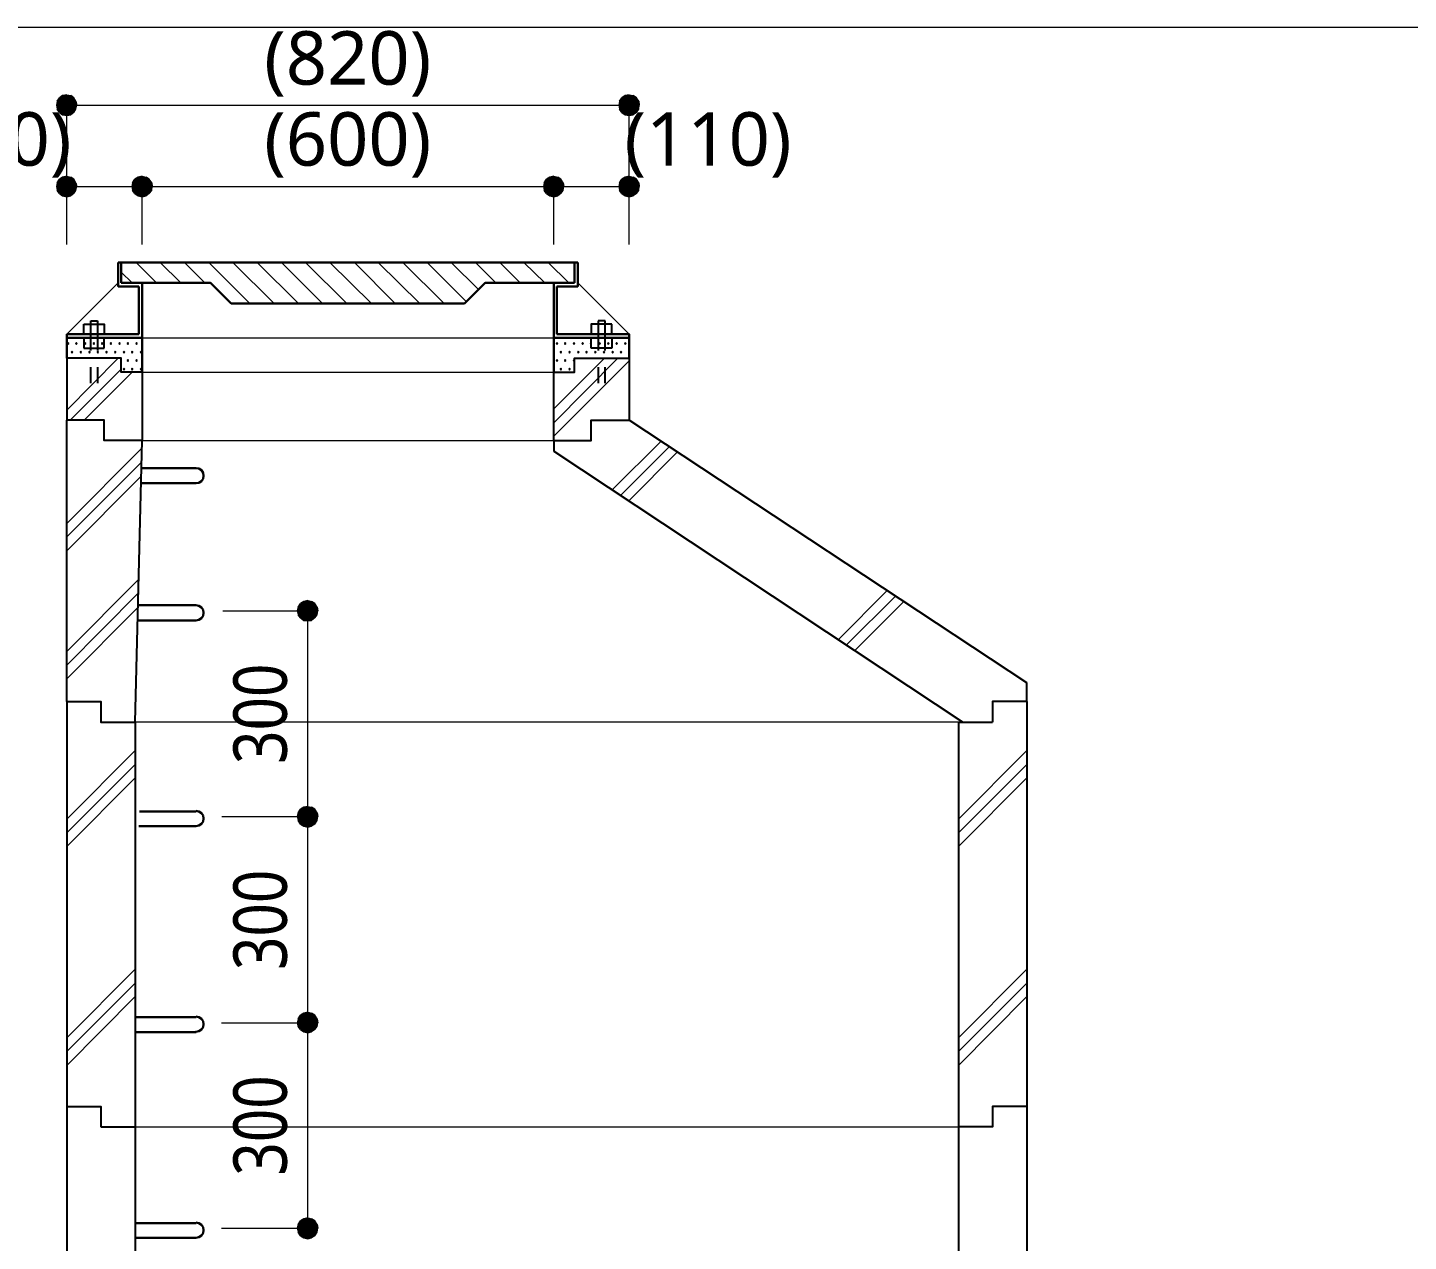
# Model space of a CAD drawing. Header units: millimetres. Extents: x 0 to 420, y 0 to 297.
# Drawn here: x 39.1 to 106.1, y 98 to 157 of the extents above; entities that cross this region are included whole.
import ezdxf
from ezdxf.enums import TextEntityAlignment as Align

# ---------------------------------------------------------------- set-up
doc = ezdxf.new("R2010")
doc.units = ezdxf.units.MM
doc.styles.add('kst32b', font='NotoSansJP-Variable.ttf')

msp = doc.modelspace()

# ---------------------------------------------------------------- hatches: boundary and pattern name
h = msp.add_hatch(color=7)
h.paths.add_polyline_path([(40.746, 153.691), (40.598, 153.585), (40.957, 153.225), (40.746, 153.691)])
h.paths.add_polyline_path([(40.598, 153.585), (40.957, 153.225), (40.492, 153.416), (40.598, 153.585)])
h.paths.add_polyline_path([(40.957, 153.225), (40.492, 153.416), (40.45, 153.225), (40.957, 153.225)])
h = msp.add_hatch(color=7)
h.paths.add_polyline_path([(41.296, 153.585), (41.148, 153.691), (40.957, 153.225), (41.296, 153.585)])
h.paths.add_polyline_path([(41.148, 153.691), (40.957, 153.225), (40.957, 153.733), (41.148, 153.691)])
h.paths.add_polyline_path([(40.957, 153.225), (40.957, 153.733), (40.746, 153.691), (40.957, 153.225)])
h = msp.add_hatch(color=7)
h.paths.add_polyline_path([(68.093, 153.691), (67.924, 153.585), (68.284, 153.225), (68.093, 153.691)])
h.paths.add_polyline_path([(67.924, 153.585), (68.284, 153.225), (67.818, 153.416), (67.924, 153.585)])
h.paths.add_polyline_path([(68.284, 153.225), (67.818, 153.416), (67.776, 153.225), (68.284, 153.225)])
h = msp.add_hatch(color=7)
h.paths.add_polyline_path([(68.644, 153.585), (68.474, 153.691), (68.284, 153.225), (68.644, 153.585)])
h.paths.add_polyline_path([(68.474, 153.691), (68.284, 153.225), (68.284, 153.733), (68.474, 153.691)])
h.paths.add_polyline_path([(68.284, 153.225), (68.284, 153.733), (68.093, 153.691), (68.284, 153.225)])
h = msp.add_hatch(color=7)
h.paths.add_polyline_path([(40.45, 153.225), (40.492, 153.035), (40.957, 153.225), (40.45, 153.225)])
h.paths.add_polyline_path([(40.492, 153.035), (40.957, 153.225), (40.598, 152.866), (40.492, 153.035)])
h.paths.add_polyline_path([(40.957, 153.225), (40.598, 152.866), (40.746, 152.76), (40.957, 153.225)])
for points in [[(40.746, 152.76), (40.957, 152.717), (40.957, 153.225), (40.746, 152.76)], [(68.093, 152.76), (68.284, 152.717), (68.284, 153.225), (68.093, 152.76)], [(40.746, 148.823), (40.957, 148.78), (40.957, 149.267), (40.746, 148.823)], [(44.429, 148.823), (44.619, 148.78), (44.619, 149.267), (44.429, 148.823)], [(64.431, 148.823), (64.622, 148.78), (64.622, 149.267), (64.431, 148.823)], [(68.093, 148.823), (68.284, 148.78), (68.284, 149.267), (68.093, 148.823)], [(41.021, 141.69), (41, 141.668), (40.979, 141.647), (41, 141.626), (41.021, 141.605), (41.042, 141.626), (41.063, 141.647), (41.042, 141.668), (41.021, 141.69)], [(41.423, 141.69), (41.402, 141.668), (41.381, 141.647), (41.402, 141.626), (41.423, 141.605), (41.444, 141.626), (41.466, 141.647), (41.444, 141.668), (41.423, 141.69)], [(41.846, 141.69), (41.825, 141.668), (41.804, 141.647), (41.825, 141.626), (41.846, 141.605), (41.868, 141.626), (41.889, 141.647), (41.868, 141.668), (41.846, 141.69)], [(42.27, 141.69), (42.249, 141.668), (42.228, 141.647), (42.249, 141.626), (42.27, 141.605), (42.291, 141.626), (42.312, 141.647), (42.291, 141.668), (42.27, 141.69)], [(42.672, 141.69), (42.651, 141.668), (42.63, 141.647), (42.651, 141.626), (42.672, 141.605), (42.693, 141.626), (42.714, 141.647), (42.693, 141.668), (42.672, 141.69)], [(43.095, 141.69), (43.074, 141.668), (43.053, 141.647), (43.074, 141.626), (43.095, 141.605), (43.116, 141.626), (43.138, 141.647), (43.116, 141.668), (43.095, 141.69)], [(43.519, 141.69), (43.498, 141.668), (43.476, 141.647), (43.498, 141.626), (43.519, 141.605), (43.54, 141.626), (43.561, 141.647), (43.54, 141.668), (43.519, 141.69)], [(43.921, 141.69), (43.9, 141.668), (43.879, 141.647), (43.9, 141.626), (43.921, 141.605), (43.942, 141.626), (43.963, 141.647), (43.942, 141.668), (43.921, 141.69)], [(44.344, 141.69), (44.323, 141.668), (44.302, 141.647), (44.323, 141.626), (44.344, 141.605), (44.365, 141.626), (44.387, 141.647), (44.365, 141.668), (44.344, 141.69)], [(64.77, 141.69), (64.749, 141.668), (64.728, 141.647), (64.749, 141.626), (64.77, 141.605), (64.791, 141.626), (64.812, 141.647), (64.791, 141.668), (64.77, 141.69)], [(65.172, 141.69), (65.151, 141.668), (65.13, 141.647), (65.151, 141.626), (65.172, 141.605), (65.193, 141.626), (65.215, 141.647), (65.193, 141.668), (65.172, 141.69)], [(65.596, 141.69), (65.574, 141.668), (65.553, 141.647), (65.574, 141.626), (65.596, 141.605), (65.617, 141.626), (65.638, 141.647), (65.617, 141.668), (65.596, 141.69)], [(66.019, 141.69), (65.998, 141.668), (65.977, 141.647), (65.998, 141.626), (66.019, 141.605), (66.04, 141.626), (66.061, 141.647), (66.04, 141.668), (66.019, 141.69)], [(66.421, 141.69), (66.4, 141.668), (66.379, 141.647), (66.4, 141.626), (66.421, 141.605), (66.442, 141.626), (66.463, 141.647), (66.442, 141.668), (66.421, 141.69)], [(66.844, 141.69), (66.823, 141.668), (66.802, 141.647), (66.823, 141.626), (66.844, 141.605), (66.866, 141.626), (66.887, 141.647), (66.866, 141.668), (66.844, 141.69)], [(67.268, 141.69), (67.246, 141.668), (67.225, 141.647), (67.246, 141.626), (67.268, 141.605), (67.289, 141.626), (67.31, 141.647), (67.289, 141.668), (67.268, 141.69)], [(67.67, 141.69), (67.649, 141.668), (67.628, 141.647), (67.649, 141.626), (67.67, 141.605), (67.691, 141.626), (67.712, 141.647), (67.691, 141.668), (67.67, 141.69)], [(68.093, 141.69), (68.072, 141.668), (68.051, 141.647), (68.072, 141.626), (68.093, 141.605), (68.114, 141.626), (68.136, 141.647), (68.114, 141.668), (68.093, 141.69)], [(41.212, 141.266), (41.19, 141.245), (41.169, 141.224), (41.19, 141.203), (41.212, 141.182), (41.233, 141.203), (41.254, 141.224), (41.233, 141.245), (41.212, 141.266)], [(41.635, 141.266), (41.614, 141.245), (41.593, 141.224), (41.614, 141.203), (41.635, 141.182), (41.656, 141.203), (41.677, 141.224), (41.656, 141.245), (41.635, 141.266)], [(42.058, 141.266), (42.037, 141.245), (42.016, 141.224), (42.037, 141.203), (42.058, 141.182), (42.079, 141.203), (42.1, 141.224), (42.079, 141.245), (42.058, 141.266)], [(42.46, 141.266), (42.439, 141.245), (42.418, 141.224), (42.439, 141.203), (42.46, 141.182), (42.482, 141.203), (42.503, 141.224), (42.482, 141.245), (42.46, 141.266)], [(42.884, 141.266), (42.862, 141.245), (42.841, 141.224), (42.862, 141.203), (42.884, 141.182), (42.905, 141.203), (42.926, 141.224), (42.905, 141.245), (42.884, 141.266)], [(43.307, 141.266), (43.286, 141.245), (43.265, 141.224), (43.286, 141.203), (43.307, 141.182), (43.328, 141.203), (43.349, 141.224), (43.328, 141.245), (43.307, 141.266)], [(43.73, 141.266), (43.709, 141.245), (43.688, 141.224), (43.709, 141.203), (43.73, 141.182), (43.752, 141.203), (43.773, 141.224), (43.752, 141.245), (43.73, 141.266)], [(44.132, 141.266), (44.111, 141.245), (44.09, 141.224), (44.111, 141.203), (44.132, 141.182), (44.154, 141.203), (44.175, 141.224), (44.154, 141.245), (44.132, 141.266)], [(44.556, 141.266), (44.535, 141.245), (44.514, 141.224), (44.535, 141.203), (44.556, 141.182), (44.577, 141.203), (44.598, 141.224), (44.577, 141.245), (44.556, 141.266)], [(64.961, 141.266), (64.939, 141.245), (64.918, 141.224), (64.939, 141.203), (64.961, 141.182), (64.982, 141.203), (65.003, 141.224), (64.982, 141.245), (64.961, 141.266)], [(65.384, 141.266), (65.363, 141.245), (65.342, 141.224), (65.363, 141.203), (65.384, 141.182), (65.405, 141.203), (65.426, 141.224), (65.405, 141.245), (65.384, 141.266)], [(65.807, 141.266), (65.786, 141.245), (65.765, 141.224), (65.786, 141.203), (65.807, 141.182), (65.828, 141.203), (65.85, 141.224), (65.828, 141.245), (65.807, 141.266)], [(66.209, 141.266), (66.188, 141.245), (66.167, 141.224), (66.188, 141.203), (66.209, 141.182), (66.231, 141.203), (66.252, 141.224), (66.231, 141.245), (66.209, 141.266)], [(66.633, 141.266), (66.612, 141.245), (66.59, 141.224), (66.612, 141.203), (66.633, 141.182), (66.654, 141.203), (66.675, 141.224), (66.654, 141.245), (66.633, 141.266)], [(67.056, 141.266), (67.035, 141.245), (67.014, 141.224), (67.035, 141.203), (67.056, 141.182), (67.077, 141.203), (67.098, 141.224), (67.077, 141.245), (67.056, 141.266)], [(67.479, 141.266), (67.458, 141.245), (67.437, 141.224), (67.458, 141.203), (67.479, 141.182), (67.501, 141.203), (67.522, 141.224), (67.501, 141.245), (67.479, 141.266)], [(67.882, 141.266), (67.86, 141.245), (67.839, 141.224), (67.86, 141.203), (67.882, 141.182), (67.903, 141.203), (67.924, 141.224), (67.903, 141.245), (67.882, 141.266)], [(43.73, 140.441), (43.709, 140.42), (43.688, 140.398), (43.709, 140.377), (43.73, 140.356), (43.752, 140.377), (43.773, 140.398), (43.752, 140.42), (43.73, 140.441)], [(43.921, 140.864), (43.9, 140.843), (43.879, 140.822), (43.9, 140.801), (43.921, 140.779), (43.942, 140.801), (43.963, 140.822), (43.942, 140.843), (43.921, 140.864)], [(44.132, 140.441), (44.111, 140.42), (44.09, 140.398), (44.111, 140.377), (44.132, 140.356), (44.154, 140.377), (44.175, 140.398), (44.154, 140.42), (44.132, 140.441)], [(44.344, 140.864), (44.323, 140.843), (44.302, 140.822), (44.323, 140.801), (44.344, 140.779), (44.365, 140.801), (44.387, 140.822), (44.365, 140.843), (44.344, 140.864)], [(44.556, 140.441), (44.535, 140.42), (44.514, 140.398), (44.535, 140.377), (44.556, 140.356), (44.577, 140.377), (44.598, 140.398), (44.577, 140.42), (44.556, 140.441)], [(64.77, 140.864), (64.749, 140.843), (64.728, 140.822), (64.749, 140.801), (64.77, 140.779), (64.791, 140.801), (64.812, 140.822), (64.791, 140.843), (64.77, 140.864)], [(64.961, 140.441), (64.939, 140.42), (64.918, 140.398), (64.939, 140.377), (64.961, 140.356), (64.982, 140.377), (65.003, 140.398), (64.982, 140.42), (64.961, 140.441)], [(65.172, 140.864), (65.151, 140.843), (65.13, 140.822), (65.151, 140.801), (65.172, 140.779), (65.193, 140.801), (65.215, 140.822), (65.193, 140.843), (65.172, 140.864)], [(65.384, 140.441), (65.363, 140.42), (65.342, 140.398), (65.363, 140.377), (65.384, 140.356), (65.405, 140.377), (65.426, 140.398), (65.405, 140.42), (65.384, 140.441)], [(65.596, 140.864), (65.574, 140.843), (65.553, 140.822), (65.574, 140.801), (65.596, 140.779), (65.617, 140.801), (65.638, 140.822), (65.617, 140.843), (65.596, 140.864)], [(52.472, 128.185), (52.663, 128.164), (52.663, 128.651), (52.472, 128.185)], [(52.472, 118.195), (52.663, 118.152), (52.663, 118.66), (52.472, 118.195)], [(52.472, 108.204), (52.663, 108.162), (52.663, 108.648), (52.472, 108.204)], [(52.472, 98.192), (52.663, 98.15), (52.663, 98.658), (52.472, 98.192)]]:
    msp.add_hatch(color=7).paths.add_polyline_path(points)
h = msp.add_hatch(color=7)
h.paths.add_polyline_path([(41.402, 153.035), (41.444, 153.225), (40.957, 153.225), (41.402, 153.035)])
h.paths.add_polyline_path([(41.444, 153.225), (40.957, 153.225), (41.402, 153.416), (41.444, 153.225)])
h.paths.add_polyline_path([(40.957, 153.225), (41.402, 153.416), (41.296, 153.585), (40.957, 153.225)])
h = msp.add_hatch(color=7)
h.paths.add_polyline_path([(40.957, 152.717), (41.148, 152.76), (40.957, 153.225), (40.957, 152.717)])
h.paths.add_polyline_path([(41.148, 152.76), (40.957, 153.225), (41.296, 152.866), (41.148, 152.76)])
h.paths.add_polyline_path([(40.957, 153.225), (41.296, 152.866), (41.402, 153.035), (40.957, 153.225)])
h = msp.add_hatch(color=7)
h.paths.add_polyline_path([(67.776, 153.225), (67.818, 153.035), (68.284, 153.225), (67.776, 153.225)])
h.paths.add_polyline_path([(67.818, 153.035), (68.284, 153.225), (67.924, 152.866), (67.818, 153.035)])
h.paths.add_polyline_path([(68.284, 153.225), (67.924, 152.866), (68.093, 152.76), (68.284, 153.225)])
h = msp.add_hatch(color=7)
h.paths.add_polyline_path([(68.749, 153.035), (68.771, 153.225), (68.284, 153.225), (68.749, 153.035)])
h.paths.add_polyline_path([(68.771, 153.225), (68.284, 153.225), (68.749, 153.416), (68.771, 153.225)])
h.paths.add_polyline_path([(68.284, 153.225), (68.749, 153.416), (68.644, 153.585), (68.284, 153.225)])
h = msp.add_hatch(color=7)
h.paths.add_polyline_path([(68.284, 152.717), (68.474, 152.76), (68.284, 153.225), (68.284, 152.717)])
h.paths.add_polyline_path([(68.474, 152.76), (68.284, 153.225), (68.644, 152.866), (68.474, 152.76)])
h.paths.add_polyline_path([(68.284, 153.225), (68.644, 152.866), (68.749, 153.035), (68.284, 153.225)])
h = msp.add_hatch(color=7)
h.paths.add_polyline_path([(40.746, 149.733), (40.598, 149.627), (40.957, 149.267), (40.746, 149.733)])
h.paths.add_polyline_path([(40.598, 149.627), (40.957, 149.267), (40.492, 149.458), (40.598, 149.627)])
h.paths.add_polyline_path([(40.957, 149.267), (40.492, 149.458), (40.45, 149.267), (40.957, 149.267)])
h = msp.add_hatch(color=7)
h.paths.add_polyline_path([(41.296, 149.627), (41.148, 149.733), (40.957, 149.267), (41.296, 149.627)])
h.paths.add_polyline_path([(41.148, 149.733), (40.957, 149.267), (40.957, 149.775), (41.148, 149.733)])
h.paths.add_polyline_path([(40.957, 149.267), (40.957, 149.775), (40.746, 149.733), (40.957, 149.267)])
h = msp.add_hatch(color=7)
h.paths.add_polyline_path([(41.402, 149.077), (41.444, 149.267), (40.957, 149.267), (41.402, 149.077)])
h.paths.add_polyline_path([(41.444, 149.267), (40.957, 149.267), (41.402, 149.458), (41.444, 149.267)])
h.paths.add_polyline_path([(40.957, 149.267), (41.402, 149.458), (41.296, 149.627), (40.957, 149.267)])
h = msp.add_hatch(color=7)
h.paths.add_polyline_path([(44.429, 149.733), (44.26, 149.627), (44.619, 149.267), (44.429, 149.733)])
h.paths.add_polyline_path([(44.26, 149.627), (44.619, 149.267), (44.154, 149.458), (44.26, 149.627)])
h.paths.add_polyline_path([(44.619, 149.267), (44.154, 149.458), (44.111, 149.267), (44.619, 149.267)])
h = msp.add_hatch(color=7)
h.paths.add_polyline_path([(44.958, 149.627), (44.81, 149.733), (44.619, 149.267), (44.958, 149.627)])
h.paths.add_polyline_path([(44.81, 149.733), (44.619, 149.267), (44.619, 149.775), (44.81, 149.733)])
h.paths.add_polyline_path([(44.619, 149.267), (44.619, 149.775), (44.429, 149.733), (44.619, 149.267)])
h = msp.add_hatch(color=7)
h.paths.add_polyline_path([(45.085, 149.077), (45.106, 149.267), (44.619, 149.267), (45.085, 149.077)])
h.paths.add_polyline_path([(45.106, 149.267), (44.619, 149.267), (45.085, 149.458), (45.106, 149.267)])
h.paths.add_polyline_path([(44.619, 149.267), (45.085, 149.458), (44.958, 149.627), (44.619, 149.267)])
h = msp.add_hatch(color=7)
h.paths.add_polyline_path([(64.431, 149.733), (64.262, 149.627), (64.622, 149.267), (64.431, 149.733)])
h.paths.add_polyline_path([(64.262, 149.627), (64.622, 149.267), (64.156, 149.458), (64.262, 149.627)])
h.paths.add_polyline_path([(64.622, 149.267), (64.156, 149.458), (64.114, 149.267), (64.622, 149.267)])
h = msp.add_hatch(color=7)
h.paths.add_polyline_path([(64.961, 149.627), (64.812, 149.733), (64.622, 149.267), (64.961, 149.627)])
h.paths.add_polyline_path([(64.812, 149.733), (64.622, 149.267), (64.622, 149.775), (64.812, 149.733)])
h.paths.add_polyline_path([(64.622, 149.267), (64.622, 149.775), (64.431, 149.733), (64.622, 149.267)])
h = msp.add_hatch(color=7)
h.paths.add_polyline_path([(65.066, 149.077), (65.109, 149.267), (64.622, 149.267), (65.066, 149.077)])
h.paths.add_polyline_path([(65.109, 149.267), (64.622, 149.267), (65.066, 149.458), (65.109, 149.267)])
h.paths.add_polyline_path([(64.622, 149.267), (65.066, 149.458), (64.961, 149.627), (64.622, 149.267)])
h = msp.add_hatch(color=7)
h.paths.add_polyline_path([(68.093, 149.733), (67.924, 149.627), (68.284, 149.267), (68.093, 149.733)])
h.paths.add_polyline_path([(67.924, 149.627), (68.284, 149.267), (67.818, 149.458), (67.924, 149.627)])
h.paths.add_polyline_path([(68.284, 149.267), (67.818, 149.458), (67.776, 149.267), (68.284, 149.267)])
h = msp.add_hatch(color=7)
h.paths.add_polyline_path([(68.644, 149.627), (68.474, 149.733), (68.284, 149.267), (68.644, 149.627)])
h.paths.add_polyline_path([(68.474, 149.733), (68.284, 149.267), (68.284, 149.775), (68.474, 149.733)])
h.paths.add_polyline_path([(68.284, 149.267), (68.284, 149.775), (68.093, 149.733), (68.284, 149.267)])
h = msp.add_hatch(color=7)
h.paths.add_polyline_path([(68.749, 149.077), (68.771, 149.267), (68.284, 149.267), (68.749, 149.077)])
h.paths.add_polyline_path([(68.771, 149.267), (68.284, 149.267), (68.749, 149.458), (68.771, 149.267)])
h.paths.add_polyline_path([(68.284, 149.267), (68.749, 149.458), (68.644, 149.627), (68.284, 149.267)])
h = msp.add_hatch(color=7)
h.paths.add_polyline_path([(40.45, 149.267), (40.492, 149.077), (40.957, 149.267), (40.45, 149.267)])
h.paths.add_polyline_path([(40.492, 149.077), (40.957, 149.267), (40.598, 148.929), (40.492, 149.077)])
h.paths.add_polyline_path([(40.957, 149.267), (40.598, 148.929), (40.746, 148.823), (40.957, 149.267)])
h = msp.add_hatch(color=7)
h.paths.add_polyline_path([(40.957, 148.78), (41.148, 148.823), (40.957, 149.267), (40.957, 148.78)])
h.paths.add_polyline_path([(41.148, 148.823), (40.957, 149.267), (41.296, 148.929), (41.148, 148.823)])
h.paths.add_polyline_path([(40.957, 149.267), (41.296, 148.929), (41.402, 149.077), (40.957, 149.267)])
h = msp.add_hatch(color=7)
h.paths.add_polyline_path([(44.111, 149.267), (44.154, 149.077), (44.619, 149.267), (44.111, 149.267)])
h.paths.add_polyline_path([(44.154, 149.077), (44.619, 149.267), (44.26, 148.929), (44.154, 149.077)])
h.paths.add_polyline_path([(44.619, 149.267), (44.26, 148.929), (44.429, 148.823), (44.619, 149.267)])
h = msp.add_hatch(color=7)
h.paths.add_polyline_path([(44.619, 148.78), (44.81, 148.823), (44.619, 149.267), (44.619, 148.78)])
h.paths.add_polyline_path([(44.81, 148.823), (44.619, 149.267), (44.958, 148.929), (44.81, 148.823)])
h.paths.add_polyline_path([(44.619, 149.267), (44.958, 148.929), (45.085, 149.077), (44.619, 149.267)])
h = msp.add_hatch(color=7)
h.paths.add_polyline_path([(64.114, 149.267), (64.156, 149.077), (64.622, 149.267), (64.114, 149.267)])
h.paths.add_polyline_path([(64.156, 149.077), (64.622, 149.267), (64.262, 148.929), (64.156, 149.077)])
h.paths.add_polyline_path([(64.622, 149.267), (64.262, 148.929), (64.431, 148.823), (64.622, 149.267)])
h = msp.add_hatch(color=7)
h.paths.add_polyline_path([(64.622, 148.78), (64.812, 148.823), (64.622, 149.267), (64.622, 148.78)])
h.paths.add_polyline_path([(64.812, 148.823), (64.622, 149.267), (64.961, 148.929), (64.812, 148.823)])
h.paths.add_polyline_path([(64.622, 149.267), (64.961, 148.929), (65.066, 149.077), (64.622, 149.267)])
h = msp.add_hatch(color=7)
h.paths.add_polyline_path([(67.776, 149.267), (67.818, 149.077), (68.284, 149.267), (67.776, 149.267)])
h.paths.add_polyline_path([(67.818, 149.077), (68.284, 149.267), (67.924, 148.929), (67.818, 149.077)])
h.paths.add_polyline_path([(68.284, 149.267), (67.924, 148.929), (68.093, 148.823), (68.284, 149.267)])
h = msp.add_hatch(color=7)
h.paths.add_polyline_path([(68.284, 148.78), (68.474, 148.823), (68.284, 149.267), (68.284, 148.78)])
h.paths.add_polyline_path([(68.474, 148.823), (68.284, 149.267), (68.644, 148.929), (68.474, 148.823)])
h.paths.add_polyline_path([(68.284, 149.267), (68.644, 148.929), (68.749, 149.077), (68.284, 149.267)])
h = msp.add_hatch(color=7)
h.paths.add_polyline_path([(52.472, 129.117), (52.303, 129.011), (52.663, 128.651), (52.472, 129.117)])
h.paths.add_polyline_path([(52.303, 129.011), (52.663, 128.651), (52.197, 128.842), (52.303, 129.011)])
h.paths.add_polyline_path([(52.663, 128.651), (52.197, 128.842), (52.155, 128.651), (52.663, 128.651)])
h = msp.add_hatch(color=7)
h.paths.add_polyline_path([(53.001, 129.011), (52.853, 129.117), (52.663, 128.651), (53.001, 129.011)])
h.paths.add_polyline_path([(52.853, 129.117), (52.663, 128.651), (52.663, 129.159), (52.853, 129.117)])
h.paths.add_polyline_path([(52.663, 128.651), (52.663, 129.159), (52.472, 129.117), (52.663, 128.651)])
h = msp.add_hatch(color=7)
h.paths.add_polyline_path([(53.128, 128.46), (53.15, 128.651), (52.663, 128.651), (53.128, 128.46)])
h.paths.add_polyline_path([(53.15, 128.651), (52.663, 128.651), (53.128, 128.842), (53.15, 128.651)])
h.paths.add_polyline_path([(52.663, 128.651), (53.128, 128.842), (53.001, 129.011), (52.663, 128.651)])
h = msp.add_hatch(color=7)
h.paths.add_polyline_path([(52.155, 128.651), (52.197, 128.46), (52.663, 128.651), (52.155, 128.651)])
h.paths.add_polyline_path([(52.197, 128.46), (52.663, 128.651), (52.303, 128.312), (52.197, 128.46)])
h.paths.add_polyline_path([(52.663, 128.651), (52.303, 128.312), (52.472, 128.185), (52.663, 128.651)])
h = msp.add_hatch(color=7)
h.paths.add_polyline_path([(52.663, 128.164), (52.853, 128.185), (52.663, 128.651), (52.663, 128.164)])
h.paths.add_polyline_path([(52.853, 128.185), (52.663, 128.651), (53.001, 128.312), (52.853, 128.185)])
h.paths.add_polyline_path([(52.663, 128.651), (53.001, 128.312), (53.128, 128.46), (52.663, 128.651)])
h = msp.add_hatch(color=7)
h.paths.add_polyline_path([(52.472, 119.126), (52.303, 119.02), (52.663, 118.66), (52.472, 119.126)])
h.paths.add_polyline_path([(52.303, 119.02), (52.663, 118.66), (52.197, 118.851), (52.303, 119.02)])
h.paths.add_polyline_path([(52.663, 118.66), (52.197, 118.851), (52.155, 118.66), (52.663, 118.66)])
h = msp.add_hatch(color=7)
h.paths.add_polyline_path([(53.001, 119.02), (52.853, 119.126), (52.663, 118.66), (53.001, 119.02)])
h.paths.add_polyline_path([(52.853, 119.126), (52.663, 118.66), (52.663, 119.147), (52.853, 119.126)])
h.paths.add_polyline_path([(52.663, 118.66), (52.663, 119.147), (52.472, 119.126), (52.663, 118.66)])
h = msp.add_hatch(color=7)
h.paths.add_polyline_path([(53.128, 118.47), (53.15, 118.66), (52.663, 118.66), (53.128, 118.47)])
h.paths.add_polyline_path([(53.15, 118.66), (52.663, 118.66), (53.128, 118.851), (53.15, 118.66)])
h.paths.add_polyline_path([(52.663, 118.66), (53.128, 118.851), (53.001, 119.02), (52.663, 118.66)])
h = msp.add_hatch(color=7)
h.paths.add_polyline_path([(52.155, 118.66), (52.197, 118.47), (52.663, 118.66), (52.155, 118.66)])
h.paths.add_polyline_path([(52.197, 118.47), (52.663, 118.66), (52.303, 118.3), (52.197, 118.47)])
h.paths.add_polyline_path([(52.663, 118.66), (52.303, 118.3), (52.472, 118.195), (52.663, 118.66)])
h = msp.add_hatch(color=7)
h.paths.add_polyline_path([(52.663, 118.152), (52.853, 118.195), (52.663, 118.66), (52.663, 118.152)])
h.paths.add_polyline_path([(52.853, 118.195), (52.663, 118.66), (53.001, 118.3), (52.853, 118.195)])
h.paths.add_polyline_path([(52.663, 118.66), (53.001, 118.3), (53.128, 118.47), (52.663, 118.66)])
h = msp.add_hatch(color=7)
h.paths.add_polyline_path([(52.472, 109.114), (52.303, 109.008), (52.663, 108.648), (52.472, 109.114)])
h.paths.add_polyline_path([(52.303, 109.008), (52.663, 108.648), (52.197, 108.839), (52.303, 109.008)])
h.paths.add_polyline_path([(52.663, 108.648), (52.197, 108.839), (52.155, 108.648), (52.663, 108.648)])
h = msp.add_hatch(color=7)
h.paths.add_polyline_path([(53.001, 109.008), (52.853, 109.114), (52.663, 108.648), (53.001, 109.008)])
h.paths.add_polyline_path([(52.853, 109.114), (52.663, 108.648), (52.663, 109.156), (52.853, 109.114)])
h.paths.add_polyline_path([(52.663, 108.648), (52.663, 109.156), (52.472, 109.114), (52.663, 108.648)])
h = msp.add_hatch(color=7)
h.paths.add_polyline_path([(53.128, 108.458), (53.15, 108.648), (52.663, 108.648), (53.128, 108.458)])
h.paths.add_polyline_path([(53.15, 108.648), (52.663, 108.648), (53.128, 108.839), (53.15, 108.648)])
h.paths.add_polyline_path([(52.663, 108.648), (53.128, 108.839), (53.001, 109.008), (52.663, 108.648)])
h = msp.add_hatch(color=7)
h.paths.add_polyline_path([(52.155, 108.648), (52.197, 108.458), (52.663, 108.648), (52.155, 108.648)])
h.paths.add_polyline_path([(52.197, 108.458), (52.663, 108.648), (52.303, 108.31), (52.197, 108.458)])
h.paths.add_polyline_path([(52.663, 108.648), (52.303, 108.31), (52.472, 108.204), (52.663, 108.648)])
h = msp.add_hatch(color=7)
h.paths.add_polyline_path([(52.663, 108.162), (52.853, 108.204), (52.663, 108.648), (52.663, 108.162)])
h.paths.add_polyline_path([(52.853, 108.204), (52.663, 108.648), (53.001, 108.31), (52.853, 108.204)])
h.paths.add_polyline_path([(52.663, 108.648), (53.001, 108.31), (53.128, 108.458), (52.663, 108.648)])
h = msp.add_hatch(color=7)
h.paths.add_polyline_path([(52.472, 99.123), (52.303, 99.018), (52.663, 98.658), (52.472, 99.123)])
h.paths.add_polyline_path([(52.303, 99.018), (52.663, 98.658), (52.197, 98.848), (52.303, 99.018)])
h.paths.add_polyline_path([(52.663, 98.658), (52.197, 98.848), (52.155, 98.658), (52.663, 98.658)])
h = msp.add_hatch(color=7)
h.paths.add_polyline_path([(52.155, 98.658), (52.197, 98.467), (52.663, 98.658), (52.155, 98.658)])
h.paths.add_polyline_path([(52.197, 98.467), (52.663, 98.658), (52.303, 98.298), (52.197, 98.467)])
h.paths.add_polyline_path([(52.663, 98.658), (52.303, 98.298), (52.472, 98.192), (52.663, 98.658)])
h = msp.add_hatch(color=7)
h.paths.add_polyline_path([(53.001, 99.018), (52.853, 99.123), (52.663, 98.658), (53.001, 99.018)])
h.paths.add_polyline_path([(52.853, 99.123), (52.663, 98.658), (52.663, 99.166), (52.853, 99.123)])
h.paths.add_polyline_path([(52.663, 98.658), (52.663, 99.166), (52.472, 99.123), (52.663, 98.658)])
h = msp.add_hatch(color=7)
h.paths.add_polyline_path([(53.128, 98.467), (53.15, 98.658), (52.663, 98.658), (53.128, 98.467)])
h.paths.add_polyline_path([(53.15, 98.658), (52.663, 98.658), (53.128, 98.848), (53.15, 98.658)])
h.paths.add_polyline_path([(52.663, 98.658), (53.128, 98.848), (53.001, 99.018), (52.663, 98.658)])
h = msp.add_hatch(color=7)
h.paths.add_polyline_path([(52.663, 98.15), (52.853, 98.192), (52.663, 98.658), (52.663, 98.15)])
h.paths.add_polyline_path([(52.853, 98.192), (52.663, 98.658), (53.001, 98.298), (52.853, 98.192)])
h.paths.add_polyline_path([(52.663, 98.658), (53.001, 98.298), (53.128, 98.467), (52.663, 98.658)])

# ---------------------------------------------------------------- linework, layer by layer
at = {"lineweight": 13}
for points in [[(394.166, 156.993), (26.183, 156.993)], [(40.957, 146.452), (40.957, 153.225)], [(40.957, 153.225), (68.284, 153.225)], [(68.284, 146.452), (68.284, 153.225)], [(40.957, 149.267), (44.619, 149.267), (64.622, 149.267), (68.284, 149.267)], [(44.619, 146.452), (44.619, 149.267)], [(64.622, 146.452), (64.622, 149.267)], [(44.132, 144.589), (43.603, 145.119)], [(45.318, 144.589), (44.323, 145.584)], [(46.503, 144.589), (45.487, 145.584)], [(47.667, 144.589), (46.673, 145.584)], [(49.848, 143.595), (47.858, 145.584)], [(51.033, 143.595), (49.022, 145.584)], [(52.218, 143.595), (50.207, 145.584)], [(53.382, 143.595), (51.393, 145.584)], [(54.568, 143.595), (52.557, 145.584)], [(55.753, 143.595), (53.742, 145.584)], [(56.917, 143.595), (54.928, 145.584)], [(58.103, 143.595), (56.092, 145.584)], [(59.288, 143.595), (57.277, 145.584)], [(60.367, 143.679), (58.462, 145.584)], [(60.96, 144.272), (59.627, 145.584)], [(61.807, 144.589), (60.812, 145.584)], [(62.992, 144.589), (61.997, 145.584)], [(64.177, 144.589), (63.161, 145.584)], [(65.342, 144.589), (64.347, 145.584)], [(65.617, 145.5), (65.532, 145.584)], [(40.957, 142.092), (43.455, 144.589)], [(68.284, 142.092), (65.786, 144.589)], [(44.619, 141.922), (64.622, 141.922)], [(40.957, 138.409), (43.455, 140.928)], [(64.622, 138.472), (67.077, 140.928)], [(67.733, 140.928), (64.622, 137.795)], [(43.603, 140.398), (41.127, 137.922)], [(44.132, 140.25), (41.804, 137.922)], [(44.619, 140.25), (64.622, 140.25)], [(68.284, 140.801), (64.622, 137.139)], [(44.619, 136.927), (64.622, 136.927)], [(67.458, 134.535), (69.829, 136.906)], [(40.957, 132.905), (44.598, 136.567)], [(70.231, 136.631), (67.86, 134.26)], [(70.633, 136.377), (68.262, 134.006)], [(44.598, 135.89), (40.957, 132.249)], [(44.577, 135.213), (40.957, 131.572)], [(40.957, 126.683), (44.45, 130.196)], [(44.429, 129.519), (40.957, 126.026)], [(78.444, 127.254), (80.814, 129.646)], [(44.408, 128.82), (40.957, 125.349)], [(81.217, 129.371), (78.846, 127)], [(81.619, 129.117), (79.248, 126.725)], [(48.535, 128.651), (52.663, 128.651)], [(52.663, 98.658), (52.663, 108.648), (52.663, 118.66), (52.663, 128.651)], [(84.286, 123.254), (44.281, 123.254)], [(40.957, 118.533), (44.281, 121.878)], [(84.286, 118.533), (87.609, 121.878)], [(44.281, 121.2), (40.957, 117.877)], [(87.609, 121.2), (84.286, 117.877)], [(44.281, 120.544), (40.957, 117.2)], [(87.609, 120.544), (84.286, 117.2)], [(48.493, 118.66), (52.663, 118.66)], [(40.957, 107.908), (44.281, 111.252)], [(84.286, 107.908), (87.609, 111.252)], [(44.281, 110.575), (40.957, 107.252)], [(87.609, 110.575), (84.286, 107.252)], [(44.281, 109.918), (40.957, 106.574)], [(87.609, 109.918), (84.286, 106.574)], [(48.472, 108.648), (52.663, 108.648)], [(44.281, 103.59), (84.286, 103.59)], [(48.472, 98.658), (52.663, 98.658)]]:
    msp.add_lwpolyline(points, dxfattribs=at)
at = {"lineweight": 0}
for points in [[(40.746, 153.691), (40.598, 153.585), (40.957, 153.225)], [(40.957, 153.225), (40.957, 153.733), (40.746, 153.691)], [(41.148, 153.691), (40.957, 153.225), (40.957, 153.733)], [(41.296, 153.585), (41.148, 153.691), (40.957, 153.225)], [(68.093, 153.691), (67.924, 153.585), (68.284, 153.225)], [(68.284, 153.225), (68.284, 153.733), (68.093, 153.691)], [(68.474, 153.691), (68.284, 153.225), (68.284, 153.733)], [(68.644, 153.585), (68.474, 153.691), (68.284, 153.225)], [(40.957, 153.225), (40.492, 153.416), (40.45, 153.225)], [(40.45, 153.225), (40.492, 153.035), (40.957, 153.225)], [(40.598, 153.585), (40.957, 153.225), (40.492, 153.416)], [(40.492, 153.035), (40.957, 153.225), (40.598, 152.866)], [(40.957, 153.225), (40.598, 152.866), (40.746, 152.76)], [(40.746, 152.76), (40.957, 152.717), (40.957, 153.225)], [(40.957, 153.225), (41.402, 153.416), (41.296, 153.585)], [(41.444, 153.225), (40.957, 153.225), (41.402, 153.416)], [(40.957, 152.717), (41.148, 152.76), (40.957, 153.225)], [(41.148, 152.76), (40.957, 153.225), (41.296, 152.866)], [(40.957, 153.225), (41.296, 152.866), (41.402, 153.035)], [(41.402, 153.035), (41.444, 153.225), (40.957, 153.225)], [(68.284, 153.225), (67.818, 153.416), (67.776, 153.225)], [(67.776, 153.225), (67.818, 153.035), (68.284, 153.225)], [(67.924, 153.585), (68.284, 153.225), (67.818, 153.416)], [(67.818, 153.035), (68.284, 153.225), (67.924, 152.866)], [(68.284, 153.225), (67.924, 152.866), (68.093, 152.76)], [(68.093, 152.76), (68.284, 152.717), (68.284, 153.225)], [(68.284, 153.225), (68.749, 153.416), (68.644, 153.585)], [(68.771, 153.225), (68.284, 153.225), (68.749, 153.416)], [(68.284, 152.717), (68.474, 152.76), (68.284, 153.225)], [(68.474, 152.76), (68.284, 153.225), (68.644, 152.866)], [(68.284, 153.225), (68.644, 152.866), (68.749, 153.035)], [(68.749, 153.035), (68.771, 153.225), (68.284, 153.225)], [(40.598, 149.627), (40.957, 149.267), (40.492, 149.458)], [(40.746, 149.733), (40.598, 149.627), (40.957, 149.267)], [(40.957, 149.267), (40.957, 149.775), (40.746, 149.733)], [(41.148, 149.733), (40.957, 149.267), (40.957, 149.775)], [(41.296, 149.627), (41.148, 149.733), (40.957, 149.267)], [(40.957, 149.267), (41.402, 149.458), (41.296, 149.627)], [(44.26, 149.627), (44.619, 149.267), (44.154, 149.458)], [(44.429, 149.733), (44.26, 149.627), (44.619, 149.267)], [(44.619, 149.267), (44.619, 149.775), (44.429, 149.733)], [(44.81, 149.733), (44.619, 149.267), (44.619, 149.775)], [(44.958, 149.627), (44.81, 149.733), (44.619, 149.267)], [(44.619, 149.267), (45.085, 149.458), (44.958, 149.627)], [(64.262, 149.627), (64.622, 149.267), (64.156, 149.458)], [(64.431, 149.733), (64.262, 149.627), (64.622, 149.267)], [(64.622, 149.267), (64.622, 149.775), (64.431, 149.733)], [(64.812, 149.733), (64.622, 149.267), (64.622, 149.775)], [(64.961, 149.627), (64.812, 149.733), (64.622, 149.267)], [(64.622, 149.267), (65.066, 149.458), (64.961, 149.627)], [(67.924, 149.627), (68.284, 149.267), (67.818, 149.458)], [(68.093, 149.733), (67.924, 149.627), (68.284, 149.267)], [(68.284, 149.267), (68.284, 149.775), (68.093, 149.733)], [(68.474, 149.733), (68.284, 149.267), (68.284, 149.775)], [(68.644, 149.627), (68.474, 149.733), (68.284, 149.267)], [(68.284, 149.267), (68.749, 149.458), (68.644, 149.627)], [(40.957, 149.267), (40.492, 149.458), (40.45, 149.267)], [(40.45, 149.267), (40.492, 149.077), (40.957, 149.267)], [(40.492, 149.077), (40.957, 149.267), (40.598, 148.929)], [(40.957, 149.267), (40.598, 148.929), (40.746, 148.823)], [(40.746, 148.823), (40.957, 148.78), (40.957, 149.267)], [(41.444, 149.267), (40.957, 149.267), (41.402, 149.458)], [(40.957, 148.78), (41.148, 148.823), (40.957, 149.267)], [(41.148, 148.823), (40.957, 149.267), (41.296, 148.929)], [(40.957, 149.267), (41.296, 148.929), (41.402, 149.077)], [(41.402, 149.077), (41.444, 149.267), (40.957, 149.267)], [(44.619, 149.267), (44.154, 149.458), (44.111, 149.267)], [(44.111, 149.267), (44.154, 149.077), (44.619, 149.267)], [(44.154, 149.077), (44.619, 149.267), (44.26, 148.929)], [(44.619, 149.267), (44.26, 148.929), (44.429, 148.823)], [(44.429, 148.823), (44.619, 148.78), (44.619, 149.267)], [(45.106, 149.267), (44.619, 149.267), (45.085, 149.458)], [(44.619, 148.78), (44.81, 148.823), (44.619, 149.267)], [(44.81, 148.823), (44.619, 149.267), (44.958, 148.929)], [(44.619, 149.267), (44.958, 148.929), (45.085, 149.077)], [(45.085, 149.077), (45.106, 149.267), (44.619, 149.267)], [(64.622, 149.267), (64.156, 149.458), (64.114, 149.267)], [(64.114, 149.267), (64.156, 149.077), (64.622, 149.267)], [(64.156, 149.077), (64.622, 149.267), (64.262, 148.929)], [(64.622, 149.267), (64.262, 148.929), (64.431, 148.823)], [(64.431, 148.823), (64.622, 148.78), (64.622, 149.267)], [(65.109, 149.267), (64.622, 149.267), (65.066, 149.458)], [(64.622, 148.78), (64.812, 148.823), (64.622, 149.267)], [(64.812, 148.823), (64.622, 149.267), (64.961, 148.929)], [(64.622, 149.267), (64.961, 148.929), (65.066, 149.077)], [(65.066, 149.077), (65.109, 149.267), (64.622, 149.267)], [(68.284, 149.267), (67.818, 149.458), (67.776, 149.267)], [(67.776, 149.267), (67.818, 149.077), (68.284, 149.267)], [(67.818, 149.077), (68.284, 149.267), (67.924, 148.929)], [(68.284, 149.267), (67.924, 148.929), (68.093, 148.823)], [(68.093, 148.823), (68.284, 148.78), (68.284, 149.267)], [(68.771, 149.267), (68.284, 149.267), (68.749, 149.458)], [(68.284, 148.78), (68.474, 148.823), (68.284, 149.267)], [(68.474, 148.823), (68.284, 149.267), (68.644, 148.929)], [(68.284, 149.267), (68.644, 148.929), (68.749, 149.077)], [(68.749, 149.077), (68.771, 149.267), (68.284, 149.267)], [(41.021, 141.69), (41, 141.668), (40.979, 141.647), (41, 141.626), (41.021, 141.605), (41.042, 141.626), (41.063, 141.647), (41.042, 141.668)], [(41.423, 141.69), (41.402, 141.668), (41.381, 141.647), (41.402, 141.626), (41.423, 141.605), (41.444, 141.626), (41.466, 141.647), (41.444, 141.668)], [(41.846, 141.69), (41.825, 141.668), (41.804, 141.647), (41.825, 141.626), (41.846, 141.605), (41.868, 141.626), (41.889, 141.647), (41.868, 141.668)], [(42.27, 141.69), (42.249, 141.668), (42.228, 141.647), (42.249, 141.626), (42.27, 141.605), (42.291, 141.626), (42.312, 141.647), (42.291, 141.668)], [(42.672, 141.69), (42.651, 141.668), (42.63, 141.647), (42.651, 141.626), (42.672, 141.605), (42.693, 141.626), (42.714, 141.647), (42.693, 141.668)], [(43.095, 141.69), (43.074, 141.668), (43.053, 141.647), (43.074, 141.626), (43.095, 141.605), (43.116, 141.626), (43.138, 141.647), (43.116, 141.668)], [(43.519, 141.69), (43.498, 141.668), (43.476, 141.647), (43.498, 141.626), (43.519, 141.605), (43.54, 141.626), (43.561, 141.647), (43.54, 141.668)], [(43.921, 141.69), (43.9, 141.668), (43.879, 141.647), (43.9, 141.626), (43.921, 141.605), (43.942, 141.626), (43.963, 141.647), (43.942, 141.668)], [(44.344, 141.69), (44.323, 141.668), (44.302, 141.647), (44.323, 141.626), (44.344, 141.605), (44.365, 141.626), (44.387, 141.647), (44.365, 141.668)], [(64.77, 141.69), (64.749, 141.668), (64.728, 141.647), (64.749, 141.626), (64.77, 141.605), (64.791, 141.626), (64.812, 141.647), (64.791, 141.668)], [(65.172, 141.69), (65.151, 141.668), (65.13, 141.647), (65.151, 141.626), (65.172, 141.605), (65.193, 141.626), (65.215, 141.647), (65.193, 141.668)], [(65.596, 141.69), (65.574, 141.668), (65.553, 141.647), (65.574, 141.626), (65.596, 141.605), (65.617, 141.626), (65.638, 141.647), (65.617, 141.668)], [(66.019, 141.69), (65.998, 141.668), (65.977, 141.647), (65.998, 141.626), (66.019, 141.605), (66.04, 141.626), (66.061, 141.647), (66.04, 141.668)], [(66.421, 141.69), (66.4, 141.668), (66.379, 141.647), (66.4, 141.626), (66.421, 141.605), (66.442, 141.626), (66.463, 141.647), (66.442, 141.668)], [(66.844, 141.69), (66.823, 141.668), (66.802, 141.647), (66.823, 141.626), (66.844, 141.605), (66.866, 141.626), (66.887, 141.647), (66.866, 141.668)], [(67.268, 141.69), (67.246, 141.668), (67.225, 141.647), (67.246, 141.626), (67.268, 141.605), (67.289, 141.626), (67.31, 141.647), (67.289, 141.668)], [(67.67, 141.69), (67.649, 141.668), (67.628, 141.647), (67.649, 141.626), (67.67, 141.605), (67.691, 141.626), (67.712, 141.647), (67.691, 141.668)], [(68.093, 141.69), (68.072, 141.668), (68.051, 141.647), (68.072, 141.626), (68.093, 141.605), (68.114, 141.626), (68.136, 141.647), (68.114, 141.668)], [(41.212, 141.266), (41.19, 141.245), (41.169, 141.224), (41.19, 141.203), (41.212, 141.182), (41.233, 141.203), (41.254, 141.224), (41.233, 141.245)], [(41.635, 141.266), (41.614, 141.245), (41.593, 141.224), (41.614, 141.203), (41.635, 141.182), (41.656, 141.203), (41.677, 141.224), (41.656, 141.245)], [(42.058, 141.266), (42.037, 141.245), (42.016, 141.224), (42.037, 141.203), (42.058, 141.182), (42.079, 141.203), (42.1, 141.224), (42.079, 141.245)], [(42.46, 141.266), (42.439, 141.245), (42.418, 141.224), (42.439, 141.203), (42.46, 141.182), (42.482, 141.203), (42.503, 141.224), (42.482, 141.245)], [(42.884, 141.266), (42.862, 141.245), (42.841, 141.224), (42.862, 141.203), (42.884, 141.182), (42.905, 141.203), (42.926, 141.224), (42.905, 141.245)], [(43.307, 141.266), (43.286, 141.245), (43.265, 141.224), (43.286, 141.203), (43.307, 141.182), (43.328, 141.203), (43.349, 141.224), (43.328, 141.245)], [(43.73, 141.266), (43.709, 141.245), (43.688, 141.224), (43.709, 141.203), (43.73, 141.182), (43.752, 141.203), (43.773, 141.224), (43.752, 141.245)], [(44.132, 141.266), (44.111, 141.245), (44.09, 141.224), (44.111, 141.203), (44.132, 141.182), (44.154, 141.203), (44.175, 141.224), (44.154, 141.245)], [(44.556, 141.266), (44.535, 141.245), (44.514, 141.224), (44.535, 141.203), (44.556, 141.182), (44.577, 141.203), (44.598, 141.224), (44.577, 141.245)], [(64.961, 141.266), (64.939, 141.245), (64.918, 141.224), (64.939, 141.203), (64.961, 141.182), (64.982, 141.203), (65.003, 141.224), (64.982, 141.245)], [(65.384, 141.266), (65.363, 141.245), (65.342, 141.224), (65.363, 141.203), (65.384, 141.182), (65.405, 141.203), (65.426, 141.224), (65.405, 141.245)], [(65.807, 141.266), (65.786, 141.245), (65.765, 141.224), (65.786, 141.203), (65.807, 141.182), (65.828, 141.203), (65.85, 141.224), (65.828, 141.245)], [(66.209, 141.266), (66.188, 141.245), (66.167, 141.224), (66.188, 141.203), (66.209, 141.182), (66.231, 141.203), (66.252, 141.224), (66.231, 141.245)], [(66.633, 141.266), (66.612, 141.245), (66.59, 141.224), (66.612, 141.203), (66.633, 141.182), (66.654, 141.203), (66.675, 141.224), (66.654, 141.245)], [(67.056, 141.266), (67.035, 141.245), (67.014, 141.224), (67.035, 141.203), (67.056, 141.182), (67.077, 141.203), (67.098, 141.224), (67.077, 141.245)], [(67.479, 141.266), (67.458, 141.245), (67.437, 141.224), (67.458, 141.203), (67.479, 141.182), (67.501, 141.203), (67.522, 141.224), (67.501, 141.245)], [(67.882, 141.266), (67.86, 141.245), (67.839, 141.224), (67.86, 141.203), (67.882, 141.182), (67.903, 141.203), (67.924, 141.224), (67.903, 141.245)], [(43.73, 140.441), (43.709, 140.42), (43.688, 140.398), (43.709, 140.377), (43.73, 140.356), (43.752, 140.377), (43.773, 140.398), (43.752, 140.42)], [(43.921, 140.864), (43.9, 140.843), (43.879, 140.822), (43.9, 140.801), (43.921, 140.779), (43.942, 140.801), (43.963, 140.822), (43.942, 140.843)], [(44.132, 140.441), (44.111, 140.42), (44.09, 140.398), (44.111, 140.377), (44.132, 140.356), (44.154, 140.377), (44.175, 140.398), (44.154, 140.42)], [(44.344, 140.864), (44.323, 140.843), (44.302, 140.822), (44.323, 140.801), (44.344, 140.779), (44.365, 140.801), (44.387, 140.822), (44.365, 140.843)], [(44.556, 140.441), (44.535, 140.42), (44.514, 140.398), (44.535, 140.377), (44.556, 140.356), (44.577, 140.377), (44.598, 140.398), (44.577, 140.42)], [(64.77, 140.864), (64.749, 140.843), (64.728, 140.822), (64.749, 140.801), (64.77, 140.779), (64.791, 140.801), (64.812, 140.822), (64.791, 140.843)], [(64.961, 140.441), (64.939, 140.42), (64.918, 140.398), (64.939, 140.377), (64.961, 140.356), (64.982, 140.377), (65.003, 140.398), (64.982, 140.42)], [(65.172, 140.864), (65.151, 140.843), (65.13, 140.822), (65.151, 140.801), (65.172, 140.779), (65.193, 140.801), (65.215, 140.822), (65.193, 140.843)], [(65.384, 140.441), (65.363, 140.42), (65.342, 140.398), (65.363, 140.377), (65.384, 140.356), (65.405, 140.377), (65.426, 140.398), (65.405, 140.42)], [(65.596, 140.864), (65.574, 140.843), (65.553, 140.822), (65.574, 140.801), (65.596, 140.779), (65.617, 140.801), (65.638, 140.822), (65.617, 140.843)], [(52.663, 128.651), (52.197, 128.842), (52.155, 128.651)], [(52.303, 129.011), (52.663, 128.651), (52.197, 128.842)], [(52.472, 129.117), (52.303, 129.011), (52.663, 128.651)], [(52.663, 128.651), (52.663, 129.159), (52.472, 129.117)], [(52.853, 129.117), (52.663, 128.651), (52.663, 129.159)], [(53.001, 129.011), (52.853, 129.117), (52.663, 128.651)], [(52.663, 128.651), (53.128, 128.842), (53.001, 129.011)], [(53.15, 128.651), (52.663, 128.651), (53.128, 128.842)], [(52.155, 128.651), (52.197, 128.46), (52.663, 128.651)], [(52.197, 128.46), (52.663, 128.651), (52.303, 128.312)], [(52.663, 128.651), (52.303, 128.312), (52.472, 128.185)], [(52.472, 128.185), (52.663, 128.164), (52.663, 128.651)], [(52.663, 128.164), (52.853, 128.185), (52.663, 128.651)], [(52.853, 128.185), (52.663, 128.651), (53.001, 128.312)], [(52.663, 128.651), (53.001, 128.312), (53.128, 128.46)], [(53.128, 128.46), (53.15, 128.651), (52.663, 128.651)], [(52.663, 118.66), (52.197, 118.851), (52.155, 118.66)], [(52.303, 119.02), (52.663, 118.66), (52.197, 118.851)], [(52.472, 119.126), (52.303, 119.02), (52.663, 118.66)], [(52.663, 118.66), (52.663, 119.147), (52.472, 119.126)], [(52.853, 119.126), (52.663, 118.66), (52.663, 119.147)], [(53.001, 119.02), (52.853, 119.126), (52.663, 118.66)], [(52.663, 118.66), (53.128, 118.851), (53.001, 119.02)], [(53.15, 118.66), (52.663, 118.66), (53.128, 118.851)], [(52.155, 118.66), (52.197, 118.47), (52.663, 118.66)], [(52.197, 118.47), (52.663, 118.66), (52.303, 118.3)], [(52.663, 118.66), (52.303, 118.3), (52.472, 118.195)], [(52.472, 118.195), (52.663, 118.152), (52.663, 118.66)], [(52.663, 118.152), (52.853, 118.195), (52.663, 118.66)], [(52.853, 118.195), (52.663, 118.66), (53.001, 118.3)], [(52.663, 118.66), (53.001, 118.3), (53.128, 118.47)], [(53.128, 118.47), (53.15, 118.66), (52.663, 118.66)], [(52.663, 108.648), (52.197, 108.839), (52.155, 108.648)], [(52.303, 109.008), (52.663, 108.648), (52.197, 108.839)], [(52.472, 109.114), (52.303, 109.008), (52.663, 108.648)], [(52.663, 108.648), (52.663, 109.156), (52.472, 109.114)], [(52.853, 109.114), (52.663, 108.648), (52.663, 109.156)], [(53.001, 109.008), (52.853, 109.114), (52.663, 108.648)], [(52.663, 108.648), (53.128, 108.839), (53.001, 109.008)], [(53.15, 108.648), (52.663, 108.648), (53.128, 108.839)], [(52.155, 108.648), (52.197, 108.458), (52.663, 108.648)], [(52.197, 108.458), (52.663, 108.648), (52.303, 108.31)], [(52.663, 108.648), (52.303, 108.31), (52.472, 108.204)], [(52.472, 108.204), (52.663, 108.162), (52.663, 108.648)], [(52.663, 108.162), (52.853, 108.204), (52.663, 108.648)], [(52.853, 108.204), (52.663, 108.648), (53.001, 108.31)], [(52.663, 108.648), (53.001, 108.31), (53.128, 108.458)], [(53.128, 108.458), (53.15, 108.648), (52.663, 108.648)], [(52.663, 98.658), (52.197, 98.848), (52.155, 98.658)], [(52.155, 98.658), (52.197, 98.467), (52.663, 98.658)], [(52.303, 99.018), (52.663, 98.658), (52.197, 98.848)], [(52.197, 98.467), (52.663, 98.658), (52.303, 98.298)], [(52.472, 99.123), (52.303, 99.018), (52.663, 98.658)], [(52.663, 98.658), (52.303, 98.298), (52.472, 98.192)], [(52.663, 98.658), (52.663, 99.166), (52.472, 99.123)], [(52.472, 98.192), (52.663, 98.15), (52.663, 98.658)], [(52.853, 99.123), (52.663, 98.658), (52.663, 99.166)], [(53.001, 99.018), (52.853, 99.123), (52.663, 98.658)], [(52.663, 98.658), (53.128, 98.848), (53.001, 99.018)], [(53.15, 98.658), (52.663, 98.658), (53.128, 98.848)], [(52.663, 98.15), (52.853, 98.192), (52.663, 98.658)], [(52.853, 98.192), (52.663, 98.658), (53.001, 98.298)], [(52.663, 98.658), (53.001, 98.298), (53.128, 98.467)], [(53.128, 98.467), (53.15, 98.658), (52.663, 98.658)]]:
    msp.add_lwpolyline(points, close=True, dxfattribs=at)
at = {"lineweight": 30}
for points in [[(43.455, 145.584), (43.603, 145.584)], [(44.45, 144.42), (43.455, 144.42), (43.455, 145.584)], [(43.603, 144.589), (43.603, 145.584)], [(43.603, 145.584), (65.617, 145.584)], [(65.786, 145.584), (65.786, 144.42), (64.77, 144.42)], [(65.617, 144.589), (65.617, 145.584)], [(65.786, 145.584), (65.617, 145.584)], [(43.603, 144.589), (44.619, 144.589)], [(44.45, 142.092), (44.45, 144.42)], [(44.619, 141.922), (44.619, 144.589)], [(44.619, 144.589), (47.943, 144.589), (48.937, 143.595)], [(64.622, 144.589), (61.278, 144.589), (60.283, 143.595)], [(64.622, 141.922), (64.622, 144.589)], [(65.617, 144.589), (64.622, 144.589)], [(64.77, 142.092), (64.77, 144.42)], [(48.937, 143.595), (60.283, 143.595)], [(40.957, 141.922), (40.957, 142.092), (44.45, 142.092)], [(40.957, 140.928), (40.957, 141.922)], [(44.619, 141.922), (40.957, 141.922)], [(44.619, 140.25), (44.619, 141.922)], [(64.622, 141.922), (68.284, 141.922)], [(64.622, 140.25), (64.622, 141.922)], [(68.284, 141.922), (68.284, 142.092), (64.77, 142.092)], [(68.284, 140.928), (68.284, 141.922)], [(47.244, 135.594), (44.577, 135.594)], [(47.233, 134.853), (47.378, 134.882), (47.495, 134.961), (47.575, 135.079), (47.604, 135.223), (47.575, 135.367), (47.495, 135.485), (47.378, 135.565), (47.233, 135.594)], [(47.244, 134.853), (44.556, 134.853)], [(47.244, 128.926), (44.429, 128.926)], [(47.233, 128.185), (47.378, 128.214), (47.495, 128.294), (47.575, 128.412), (47.604, 128.556), (47.575, 128.7), (47.495, 128.818), (47.378, 128.897), (47.233, 128.926)], [(47.244, 128.185), (44.408, 128.185)], [(47.244, 118.914), (44.492, 118.914)], [(47.233, 118.195), (47.378, 118.224), (47.495, 118.303), (47.575, 118.421), (47.604, 118.565), (47.575, 118.709), (47.495, 118.827), (47.378, 118.906), (47.233, 118.935)], [(47.244, 118.195), (44.45, 118.195)], [(47.244, 108.924), (44.281, 108.924)], [(47.233, 108.204), (47.378, 108.233), (47.495, 108.312), (47.575, 108.43), (47.604, 108.574), (47.575, 108.719), (47.495, 108.836), (47.378, 108.916), (47.233, 108.945)], [(47.244, 108.183), (44.281, 108.183)], [(47.244, 98.912), (44.281, 98.912)], [(47.233, 98.192), (47.378, 98.221), (47.495, 98.301), (47.575, 98.418), (47.604, 98.563), (47.575, 98.707), (47.495, 98.825), (47.378, 98.904), (47.233, 98.933)], [(47.244, 98.192), (44.281, 98.192)]]:
    msp.add_lwpolyline(points, dxfattribs=at)
at = {"lineweight": 25}
for points in [[(41.783, 142.579), (42.778, 142.579), (42.778, 142.092)], [(41.783, 142.092), (41.783, 142.579)], [(42.122, 142.748), (42.439, 142.748)], [(42.122, 142.092), (42.122, 142.748)], [(42.439, 142.748), (42.439, 142.092)], [(67.437, 142.579), (66.442, 142.579), (66.442, 142.092)], [(66.781, 142.748), (66.781, 142.092)], [(67.12, 142.748), (66.781, 142.748)], [(67.12, 142.092), (67.12, 142.748)], [(67.437, 142.092), (67.437, 142.579)], [(41.783, 141.922), (41.783, 141.414)], [(42.122, 141.309), (42.122, 142.092)], [(42.439, 142.092), (42.439, 141.309)], [(42.778, 141.414), (42.778, 141.922)], [(66.442, 141.414), (66.442, 141.922)], [(66.781, 142.092), (66.781, 141.309)], [(67.12, 141.309), (67.12, 142.092)], [(67.437, 141.922), (67.437, 141.414)], [(40.957, 140.928), (40.957, 137.922)], [(44.619, 140.25), (43.603, 140.25), (43.603, 140.928), (40.957, 140.928)], [(41.783, 141.414), (42.778, 141.414)], [(64.622, 140.25), (65.617, 140.25), (65.617, 140.928), (68.284, 140.928)], [(67.437, 141.414), (66.442, 141.414)], [(68.284, 140.928), (68.284, 137.922)], [(44.619, 140.25), (44.619, 136.927), (42.778, 136.927), (42.778, 137.922), (40.957, 137.922)], [(42.122, 139.721), (42.122, 140.504)], [(42.439, 140.504), (42.439, 139.721)], [(64.622, 136.927), (64.622, 140.25)], [(66.781, 140.504), (66.781, 139.721)], [(67.12, 139.721), (67.12, 140.504)], [(40.957, 124.248), (40.957, 137.922)], [(64.622, 136.927), (66.442, 136.927), (66.442, 137.922), (68.284, 137.922)], [(87.609, 124.248), (87.609, 125.158), (68.284, 137.922)], [(44.281, 123.254), (44.619, 136.927)], [(64.622, 136.927), (64.622, 136.419), (84.497, 123.254)], [(40.957, 124.248), (42.609, 124.248), (42.609, 123.254), (44.281, 123.254)], [(40.957, 124.248), (40.957, 104.584)], [(87.609, 124.248), (85.937, 124.248), (85.937, 123.254)], [(87.609, 124.248), (87.609, 104.584)], [(44.281, 123.254), (44.281, 103.59)], [(84.286, 123.254), (85.937, 123.254)], [(84.286, 123.254), (84.286, 103.59)], [(40.957, 104.584), (42.609, 104.584), (42.609, 103.59)], [(40.957, 104.584), (40.957, 66.59)], [(87.609, 104.584), (85.937, 104.584), (85.937, 103.59), (84.286, 103.59)], [(87.609, 104.584), (87.609, 66.59)], [(42.609, 103.59), (44.281, 103.59)], [(44.281, 103.59), (44.281, 65.596)], [(84.286, 103.59), (84.286, 65.596)]]:
    msp.add_lwpolyline(points, dxfattribs=at)

# ---------------------------------------------------------------- texts
at = {"style": 'kst32b'}
for s, p, p2 in [('(820)', (50.546, 154.22), (58.668, 154.22)), ('(110)', (33.062, 150.283), (41.184, 150.283)), ('(600)', (50.546, 150.283), (58.668, 150.283)), ('(110)', (68.051, 150.283), (76.172, 150.283)), ('300', (51.647, 121.221), (51.647, 126.094)), ('300', (51.647, 111.21), (51.647, 116.083)), ('300', (51.647, 101.219), (51.647, 106.092))]:
    msp.add_text(s, height=2.5989, dxfattribs=at).set_placement(p, p2, align=Align.FIT)

doc.saveas('drawing.dxf')
